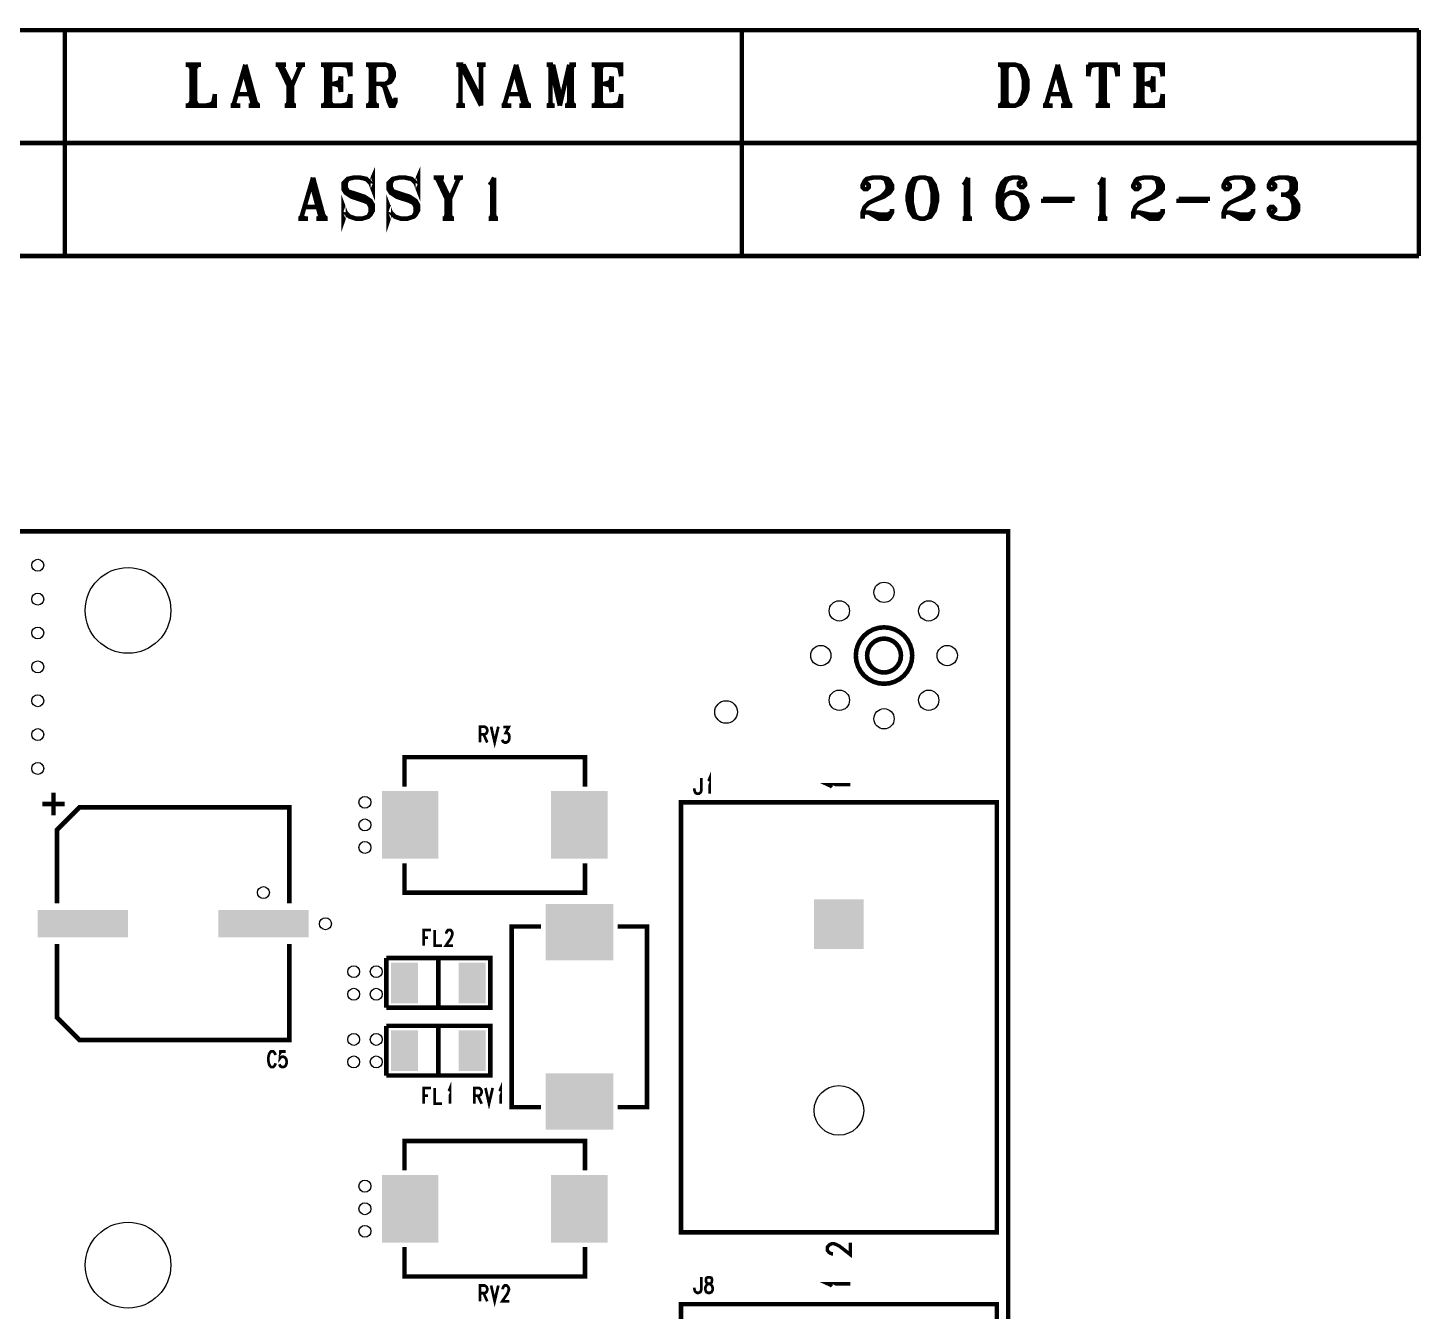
# Model space of a CAD drawing. Extents: x -8 to 142, y 0 to 126.
# Drawn here: x 80.1 to 141.8, y 69 to 125.8 of the extents above; entities that cross this region are included whole.
import ezdxf

# ---------------------------------------------------------------- set-up
doc = ezdxf.new("R2010")
doc.units = 0
doc.layers.get('0').update_dxf_attribs({"linetype": 'CONTINUOUS'})
doc.layers.add('02_ASSY1_GBR', color=6, linetype='CONTINUOUS')

# ---------------------------------------------------------------- blocks, each defined once
blk = doc.blocks.new('RECTANGLE_151')
blk.add_solid([(0.6, 0.9), (0.6, -0.9), (-0.6, 0.9), (-0.6, -0.9)])
blk = doc.blocks.new('ROUND_170')
blk.add_circle((0, 0), 0.265)
blk = doc.blocks.new('ROUND_171')
blk.add_circle((0, 0), 0.45)
blk = doc.blocks.new('ROUND_174')
blk.add_circle((0, 0), 1.9)
blk = doc.blocks.new('ROUND_175')
blk.add_circle((0, 0), 1.1)
blk = doc.blocks.new('SQUARE_176')
blk.add_solid([(1.1, 1.1), (1.1, -1.1), (-1.1, 1.1), (-1.1, -1.1)])
blk = doc.blocks.new('RECTANGLE_203')
blk.add_solid([(2, 0.6), (2, -0.6), (-2, 0.6), (-2, -0.6)])
blk = doc.blocks.new('RECTANGLE_205')
blk.add_solid([(1.25, 1.5), (1.25, -1.5), (-1.25, 1.5), (-1.25, -1.5)])
blk = doc.blocks.new('RECTANGLE_206')
blk.add_solid([(1.5, 1.25), (1.5, -1.25), (-1.5, 1.25), (-1.5, -1.25)])
blk = doc.blocks.new('ROUND_216')
blk.add_circle((0, 0), 0.5)

msp = doc.modelspace()

# ---------------------------------------------------------------- linework, layer by layer
at = {"layer": '02_ASSY1_GBR'}
for points, const_width in [([(41.7, 125.7), (141.7, 125.7)], 0.2), ([(81.7, 125.7), (81.7, 115.7)], 0.2), ([(111.7, 125.7), (111.7, 115.7)], 0.2), ([(141.7, 125.7), (141.7, 115.7)], 0.2), ([(87.05, 124.17), (87.739, 124.17)], 0.2), ([(87.128, 124.17), (87.31, 124.109)], 0.2), ([(87.219, 124.17), (87.31, 124.018)], 0.2), ([(87.31, 124.17), (87.31, 122.352)], 0.2), ([(87.388, 124.109), (87.388, 122.442)], 0.2), ([(87.479, 124.17), (87.479, 122.352)], 0.2), ([(87.57, 124.17), (87.479, 124.018)], 0.2), ([(87.648, 124.17), (87.479, 124.109)], 0.2), ([(89.7, 124.17), (89.193, 122.442)], 0.2), ([(89.7, 124.17), (90.194, 122.352)], 0.2), ([(91.05, 124.17), (91.505, 124.17)], 0.2), ([(91.115, 124.17), (91.245, 124.109)], 0.2), ([(91.18, 124.17), (91.622, 123.23), (91.622, 122.352)], 0.2), ([(91.245, 124.17), (91.687, 123.23), (91.687, 122.442)], 0.2), ([(91.297, 124.17), (91.765, 123.23), (91.765, 122.352)], 0.2), ([(91.44, 124.17), (91.297, 124.109)], 0.2), ([(92.142, 124.109), (91.765, 123.23)], 0.2), ([(91.947, 124.17), (92.35, 124.17)], 0.2), ([(92.025, 124.17), (92.142, 124.109)], 0.2), ([(92.272, 124.17), (92.142, 124.109)], 0.2), ([(93.05, 124.17), (94.35, 124.17), (94.35, 123.655)], 0.2), ([(93.128, 124.17), (93.284, 124.109)], 0.2), ([(93.206, 124.17), (93.284, 124.018)], 0.2), ([(93.284, 124.17), (93.284, 122.352)], 0.2), ([(93.362, 124.109), (93.362, 122.442)], 0.2), ([(93.453, 124.17), (93.453, 122.352)], 0.2), ([(93.531, 124.17), (93.453, 124.018)], 0.2), ([(93.609, 124.17), (93.453, 124.109)], 0.2), ([(93.934, 124.17), (94.35, 124.109)], 0.2), ([(94.103, 124.17), (94.35, 124.018)], 0.2), ([(94.181, 124.17), (94.35, 123.927)], 0.2), ([(94.259, 124.17), (94.35, 123.655)], 0.2), ([(95.05, 124.17), (95.908, 124.17), (96.129, 124.109), (96.194, 124.018), (96.272, 123.836), (96.272, 123.655), (96.194, 123.503), (96.129, 123.412), (95.908, 123.321), (95.401, 123.321)], 0.2), ([(95.115, 124.17), (95.258, 124.109)], 0.2), ([(95.193, 124.17), (95.258, 124.018)], 0.2), ([(95.258, 124.17), (95.258, 122.352)], 0.2), ([(95.336, 124.109), (95.336, 122.442)], 0.2), ([(95.401, 124.17), (95.401, 122.352)], 0.2), ([(95.479, 124.17), (95.401, 124.018)], 0.2), ([(95.544, 124.17), (95.401, 124.109)], 0.2), ([(95.908, 124.17), (96.051, 124.109), (96.129, 123.927), (96.129, 123.564), (96.051, 123.412), (95.908, 123.321)], 0.2), ([(96.129, 124.018), (96.194, 123.836), (96.194, 123.655), (96.129, 123.503)], 0.2), ([(99.05, 124.17), (99.362, 124.17)], 0.2), ([(99.102, 124.17), (99.232, 124.109)], 0.2), ([(99.232, 124.17), (99.232, 122.442)], 0.2), ([(99.232, 124.17), (100.142, 122.352)], 0.2), ([(99.31, 124.17), (100.077, 122.624)], 0.2), ([(99.362, 124.17), (100.142, 122.624)], 0.2), ([(99.96, 124.17), (100.35, 124.17)], 0.2), ([(100.025, 124.17), (100.142, 124.109)], 0.2), ([(100.285, 124.17), (100.142, 124.109)], 0.2), ([(100.142, 124.109), (100.142, 122.352)], 0.2), ([(101.7, 124.17), (101.193, 122.442)], 0.2), ([(101.7, 124.17), (102.194, 122.352)], 0.2), ([(103.05, 124.17), (103.336, 124.17)], 0.2), ([(103.102, 124.17), (103.219, 124.109)], 0.2), ([(103.219, 124.17), (103.219, 122.442)], 0.2), ([(103.219, 124.17), (103.635, 122.352)], 0.2), ([(103.284, 124.17), (103.635, 122.624)], 0.2), ([(103.336, 124.17), (103.687, 122.624)], 0.2), ([(104.051, 124.17), (103.635, 122.352)], 0.2), ([(104.051, 124.17), (104.051, 122.352)], 0.2), ([(104.051, 124.17), (104.35, 124.17)], 0.2), ([(104.103, 124.109), (104.103, 122.442)], 0.2), ([(104.168, 124.17), (104.168, 122.352)], 0.2), ([(104.22, 124.17), (104.168, 124.018)], 0.2), ([(104.285, 124.17), (104.168, 124.109)], 0.2), ([(105.05, 124.17), (106.35, 124.17), (106.35, 123.655)], 0.2), ([(105.128, 124.17), (105.284, 124.109)], 0.2), ([(105.206, 124.17), (105.284, 124.018)], 0.2), ([(105.284, 124.17), (105.284, 122.352)], 0.2), ([(105.362, 124.109), (105.362, 122.442)], 0.2), ([(105.453, 124.17), (105.453, 122.352)], 0.2), ([(105.531, 124.17), (105.453, 124.018)], 0.2), ([(105.609, 124.17), (105.453, 124.109)], 0.2), ([(105.934, 124.17), (106.35, 124.109)], 0.2), ([(106.103, 124.17), (106.35, 124.018)], 0.2), ([(106.181, 124.17), (106.35, 123.927)], 0.2), ([(106.259, 124.17), (106.35, 123.655)], 0.2), ([(123.05, 124.17), (123.804, 124.17), (124.038, 124.109), (124.194, 123.927), (124.272, 123.745), (124.35, 123.503), (124.35, 123.048), (124.272, 122.776), (124.194, 122.624), (124.038, 122.442), (123.804, 122.352), (123.05, 122.352)], 0.2), ([(123.115, 124.17), (123.271, 124.109)], 0.2), ([(123.193, 124.17), (123.271, 124.018)], 0.2), ([(123.271, 124.17), (123.271, 122.352)], 0.2), ([(123.349, 124.109), (123.349, 122.442)], 0.2), ([(123.427, 124.17), (123.427, 122.352)], 0.2), ([(123.505, 124.17), (123.427, 124.018)], 0.2), ([(123.583, 124.17), (123.427, 124.109)], 0.2), ([(123.804, 124.17), (123.96, 124.109), (124.116, 123.836), (124.194, 123.503), (124.194, 123.048), (124.116, 122.715), (123.96, 122.442), (123.804, 122.352)], 0.2), ([(125.7, 124.17), (125.193, 122.442)], 0.2), ([(125.7, 124.17), (126.194, 122.352)], 0.2), ([(127.05, 124.17), (127.05, 123.655)], 0.2), ([(127.05, 124.17), (128.35, 124.17)], 0.2), ([(127.128, 124.17), (127.05, 123.655)], 0.2), ([(127.206, 124.17), (127.05, 123.927)], 0.2), ([(127.284, 124.17), (127.05, 124.018)], 0.2), ([(127.453, 124.17), (127.05, 124.109)], 0.2), ([(127.609, 124.17), (127.609, 122.352)], 0.2), ([(127.7, 124.109), (127.7, 122.442)], 0.2), ([(127.778, 124.17), (127.778, 122.352)], 0.2), ([(127.934, 124.17), (128.35, 124.109)], 0.2), ([(128.103, 124.17), (128.35, 124.018)], 0.2), ([(128.181, 124.17), (128.35, 123.927)], 0.2), ([(128.259, 124.17), (128.35, 123.655)], 0.2), ([(128.35, 124.17), (128.35, 123.655)], 0.2), ([(129.05, 124.17), (130.35, 124.17), (130.35, 123.655)], 0.2), ([(129.128, 124.17), (129.284, 124.109)], 0.2), ([(129.206, 124.17), (129.284, 124.018)], 0.2), ([(129.284, 124.17), (129.284, 122.352)], 0.2), ([(129.362, 124.109), (129.362, 122.442)], 0.2), ([(129.453, 124.17), (129.453, 122.352)], 0.2), ([(129.531, 124.17), (129.453, 124.018)], 0.2), ([(129.609, 124.17), (129.453, 124.109)], 0.2), ([(129.934, 124.17), (130.35, 124.109)], 0.2), ([(130.103, 124.17), (130.35, 124.018)], 0.2), ([(130.181, 124.17), (130.35, 123.927)], 0.2), ([(130.259, 124.17), (130.35, 123.655)], 0.2), ([(89.622, 123.927), (90.051, 122.352)], 0.2), ([(89.7, 123.927), (90.129, 122.352)], 0.2), ([(93.934, 123.412), (93.609, 123.321), (93.934, 123.23)], 0.2), ([(93.934, 123.503), (93.778, 123.321), (93.934, 123.139)], 0.2), ([(93.934, 123.655), (93.856, 123.321), (93.934, 122.958)], 0.2), ([(93.934, 123.655), (93.934, 122.958)], 0.2), ([(101.622, 123.927), (102.051, 122.352)], 0.2), ([(101.7, 123.927), (102.129, 122.352)], 0.2), ([(105.934, 123.412), (105.609, 123.321), (105.934, 123.23)], 0.2), ([(105.934, 123.503), (105.778, 123.321), (105.934, 123.139)], 0.2), ([(105.934, 123.655), (105.856, 123.321), (105.934, 122.958)], 0.2), ([(105.934, 123.655), (105.934, 122.958)], 0.2), ([(124.116, 123.927), (124.194, 123.745), (124.272, 123.503), (124.272, 123.048), (124.194, 122.776), (124.116, 122.624)], 0.2), ([(125.622, 123.927), (126.051, 122.352)], 0.2), ([(125.7, 123.927), (126.129, 122.352)], 0.2), ([(129.934, 123.412), (129.609, 123.321), (129.934, 123.23)], 0.2), ([(129.934, 123.503), (129.778, 123.321), (129.934, 123.139)], 0.2), ([(129.934, 123.655), (129.856, 123.321), (129.934, 122.958)], 0.2), ([(129.934, 123.655), (129.934, 122.958)], 0.2), ([(87.05, 122.352), (88.35, 122.352), (88.35, 122.867)], 0.2), ([(88.259, 122.352), (88.35, 122.867)], 0.2), ([(89.336, 122.867), (89.986, 122.867)], 0.2), ([(93.05, 122.352), (94.35, 122.352), (94.35, 122.867)], 0.2), ([(93.453, 123.321), (93.934, 123.321)], 0.2), ([(94.259, 122.352), (94.35, 122.867)], 0.2), ([(95.687, 123.321), (95.843, 123.23), (95.908, 123.048), (96.051, 122.533), (96.129, 122.352), (96.272, 122.352), (96.35, 122.533), (96.35, 122.715)], 0.2), ([(95.843, 123.23), (95.908, 123.139), (96.129, 122.624), (96.194, 122.533), (96.272, 122.533), (96.35, 122.624)], 0.2), ([(101.336, 122.867), (101.986, 122.867)], 0.2), ([(105.05, 122.352), (106.35, 122.352), (106.35, 122.867)], 0.2), ([(105.453, 123.321), (105.934, 123.321)], 0.2), ([(106.259, 122.352), (106.35, 122.867)], 0.2), ([(125.336, 122.867), (125.986, 122.867)], 0.2), ([(129.05, 122.352), (130.35, 122.352), (130.35, 122.867)], 0.2), ([(129.453, 123.321), (129.934, 123.321)], 0.2), ([(130.259, 122.352), (130.35, 122.867)], 0.2), ([(87.31, 122.442), (87.128, 122.352)], 0.2), ([(87.31, 122.533), (87.219, 122.352)], 0.2), ([(87.479, 122.533), (87.57, 122.352)], 0.2), ([(87.479, 122.442), (87.648, 122.352)], 0.2), ([(87.908, 122.352), (88.35, 122.442)], 0.2), ([(88.077, 122.352), (88.35, 122.533)], 0.2), ([(88.168, 122.352), (88.35, 122.624)], 0.2), ([(89.05, 122.352), (89.479, 122.352)], 0.2), ([(89.193, 122.442), (89.115, 122.352)], 0.2), ([(89.193, 122.442), (89.336, 122.352)], 0.2), ([(89.843, 122.352), (90.35, 122.352)], 0.2), ([(90.051, 122.442), (89.908, 122.352)], 0.2), ([(90.051, 122.533), (89.986, 122.352)], 0.2), ([(90.129, 122.533), (90.272, 122.352)], 0.2), ([(91.44, 122.352), (91.947, 122.352)], 0.2), ([(91.622, 122.442), (91.505, 122.352)], 0.2), ([(91.622, 122.533), (91.557, 122.352)], 0.2), ([(91.765, 122.533), (91.817, 122.352)], 0.2), ([(91.765, 122.442), (91.882, 122.352)], 0.2), ([(93.284, 122.442), (93.128, 122.352)], 0.2), ([(93.284, 122.533), (93.206, 122.352)], 0.2), ([(93.453, 122.533), (93.531, 122.352)], 0.2), ([(93.453, 122.442), (93.609, 122.352)], 0.2), ([(93.934, 122.352), (94.35, 122.442)], 0.2), ([(94.103, 122.352), (94.35, 122.533)], 0.2), ([(94.181, 122.352), (94.35, 122.624)], 0.2), ([(95.05, 122.352), (95.622, 122.352)], 0.2), ([(95.258, 122.442), (95.115, 122.352)], 0.2), ([(95.258, 122.533), (95.193, 122.352)], 0.2), ([(95.401, 122.533), (95.479, 122.352)], 0.2), ([(95.401, 122.442), (95.544, 122.352)], 0.2), ([(96.051, 122.715), (96.129, 122.533), (96.194, 122.442), (96.272, 122.442)], 0.2), ([(99.05, 122.352), (99.427, 122.352)], 0.2), ([(99.232, 122.442), (99.102, 122.352)], 0.2), ([(99.232, 122.442), (99.362, 122.352)], 0.2), ([(101.05, 122.352), (101.479, 122.352)], 0.2), ([(101.193, 122.442), (101.115, 122.352)], 0.2), ([(101.193, 122.442), (101.336, 122.352)], 0.2), ([(101.843, 122.352), (102.35, 122.352)], 0.2), ([(102.051, 122.442), (101.908, 122.352)], 0.2), ([(102.051, 122.533), (101.986, 122.352)], 0.2), ([(102.129, 122.533), (102.272, 122.352)], 0.2), ([(103.05, 122.352), (103.401, 122.352)], 0.2), ([(103.219, 122.442), (103.102, 122.352)], 0.2), ([(103.219, 122.442), (103.336, 122.352)], 0.2), ([(103.869, 122.352), (104.35, 122.352)], 0.2), ([(104.051, 122.442), (103.934, 122.352)], 0.2), ([(104.051, 122.533), (103.986, 122.352)], 0.2), ([(104.168, 122.533), (104.22, 122.352)], 0.2), ([(104.168, 122.442), (104.285, 122.352)], 0.2), ([(105.284, 122.442), (105.128, 122.352)], 0.2), ([(105.284, 122.533), (105.206, 122.352)], 0.2), ([(105.453, 122.533), (105.531, 122.352)], 0.2), ([(105.453, 122.442), (105.609, 122.352)], 0.2), ([(105.934, 122.352), (106.35, 122.442)], 0.2), ([(106.103, 122.352), (106.35, 122.533)], 0.2), ([(106.181, 122.352), (106.35, 122.624)], 0.2), ([(123.271, 122.442), (123.115, 122.352)], 0.2), ([(123.271, 122.533), (123.193, 122.352)], 0.2), ([(123.427, 122.533), (123.505, 122.352)], 0.2), ([(123.427, 122.442), (123.583, 122.352)], 0.2), ([(125.05, 122.352), (125.479, 122.352)], 0.2), ([(125.193, 122.442), (125.115, 122.352)], 0.2), ([(125.193, 122.442), (125.336, 122.352)], 0.2), ([(125.843, 122.352), (126.35, 122.352)], 0.2), ([(126.051, 122.442), (125.908, 122.352)], 0.2), ([(126.051, 122.533), (125.986, 122.352)], 0.2), ([(126.129, 122.533), (126.272, 122.352)], 0.2), ([(127.375, 122.352), (128.012, 122.352)], 0.2), ([(127.609, 122.442), (127.453, 122.352)], 0.2), ([(127.609, 122.533), (127.531, 122.352)], 0.2), ([(127.778, 122.533), (127.856, 122.352)], 0.2), ([(127.778, 122.442), (127.934, 122.352)], 0.2), ([(129.284, 122.442), (129.128, 122.352)], 0.2), ([(129.284, 122.533), (129.206, 122.352)], 0.2), ([(129.453, 122.533), (129.531, 122.352)], 0.2), ([(129.453, 122.442), (129.609, 122.352)], 0.2), ([(129.934, 122.352), (130.35, 122.442)], 0.2), ([(130.103, 122.352), (130.35, 122.533)], 0.2), ([(130.181, 122.352), (130.35, 122.624)], 0.2), ([(41.7, 120.7), (141.7, 120.7)], 0.2), ([(92.7, 119.17), (92.193, 117.442)], 0.2), ([(92.7, 119.17), (93.194, 117.352)], 0.2), ([(95.246, 118.927), (95.35, 119.17), (95.35, 118.655), (95.246, 118.927), (95.064, 119.109), (94.778, 119.17), (94.505, 119.17), (94.232, 119.109), (94.05, 118.927), (94.05, 118.655), (94.141, 118.503), (94.414, 118.321), (94.973, 118.139), (95.155, 118.048), (95.246, 117.867), (95.246, 117.624), (95.155, 117.442)], 0.2), ([(94.232, 119.109), (94.141, 118.927), (94.141, 118.745), (94.232, 118.564), (94.414, 118.503), (94.973, 118.321), (95.246, 118.139), (95.35, 117.958), (95.35, 117.715), (95.246, 117.533), (95.155, 117.442), (94.882, 117.352), (94.596, 117.352), (94.323, 117.442), (94.141, 117.624), (94.05, 117.867), (94.05, 117.352), (94.141, 117.624)], 0.2), ([(97.246, 118.927), (97.35, 119.17), (97.35, 118.655), (97.246, 118.927), (97.064, 119.109), (96.778, 119.17), (96.505, 119.17), (96.232, 119.109), (96.05, 118.927), (96.05, 118.655), (96.141, 118.503), (96.414, 118.321), (96.973, 118.139), (97.155, 118.048), (97.246, 117.867), (97.246, 117.624), (97.155, 117.442)], 0.2), ([(96.232, 119.109), (96.141, 118.927), (96.141, 118.745), (96.232, 118.564), (96.414, 118.503), (96.973, 118.321), (97.246, 118.139), (97.35, 117.958), (97.35, 117.715), (97.246, 117.533), (97.155, 117.442), (96.882, 117.352), (96.596, 117.352), (96.323, 117.442), (96.141, 117.624), (96.05, 117.867), (96.05, 117.352), (96.141, 117.624)], 0.2), ([(98.05, 119.17), (98.505, 119.17)], 0.2), ([(98.115, 119.17), (98.245, 119.109)], 0.2), ([(98.18, 119.17), (98.622, 118.23), (98.622, 117.352)], 0.2), ([(98.245, 119.17), (98.687, 118.23), (98.687, 117.442)], 0.2), ([(98.297, 119.17), (98.765, 118.23), (98.765, 117.352)], 0.2), ([(98.44, 119.17), (98.297, 119.109)], 0.2), ([(99.142, 119.109), (98.765, 118.23)], 0.2), ([(98.947, 119.17), (99.35, 119.17)], 0.2), ([(99.025, 119.17), (99.142, 119.109)], 0.2), ([(99.272, 119.17), (99.142, 119.109)], 0.2), ([(100.726, 119.17), (100.596, 118.927), (100.518, 118.836)], 0.2), ([(100.726, 119.17), (100.726, 117.352)], 0.2), ([(117.141, 118.927), (117.232, 118.927), (117.323, 118.836), (117.323, 118.745), (117.232, 118.655), (117.141, 118.655), (117.05, 118.745), (117.05, 118.836), (117.141, 119.018), (117.232, 119.109), (117.505, 119.17), (117.882, 119.17), (118.155, 119.109), (118.246, 119.018), (118.35, 118.836), (118.35, 118.655), (118.246, 118.503), (117.973, 118.321), (117.505, 118.139), (117.323, 118.048), (117.141, 117.867), (117.05, 117.624), (117.05, 117.352)], 0.2), ([(117.882, 119.17), (118.064, 119.109), (118.155, 118.836), (118.155, 118.655), (118.064, 118.503), (117.882, 118.321), (117.505, 118.139)], 0.2), ([(119.596, 119.17), (119.323, 119.109), (119.141, 118.836), (119.05, 118.412), (119.05, 118.139), (119.141, 117.715), (119.323, 117.442), (119.596, 117.352), (119.791, 117.352), (120.064, 117.442), (120.246, 117.715), (120.35, 118.139), (120.35, 118.412), (120.246, 118.836), (120.064, 119.109), (119.791, 119.17), (119.596, 119.17)], 0.2), ([(119.596, 119.17), (119.414, 119.109), (119.323, 118.927), (119.232, 118.503), (119.232, 118.048), (119.323, 117.624), (119.414, 117.442), (119.596, 117.352)], 0.2), ([(119.791, 117.352), (119.973, 117.442), (120.064, 117.624), (120.155, 118.048), (120.155, 118.503), (120.064, 118.927), (119.973, 119.109), (119.791, 119.17)], 0.2), ([(121.726, 119.17), (121.596, 118.927), (121.518, 118.836)], 0.2), ([(121.726, 119.17), (121.726, 117.352)], 0.2), ([(124.155, 119.018), (124.064, 119.018), (123.973, 118.927), (123.973, 118.836), (124.064, 118.745), (124.155, 118.745), (124.246, 118.836), (124.246, 118.927), (124.155, 119.109), (123.973, 119.17), (123.7, 119.17), (123.414, 119.109), (123.232, 118.927), (123.141, 118.745), (123.05, 118.412), (123.05, 117.867), (123.141, 117.624), (123.323, 117.442), (123.596, 117.352), (123.791, 117.352), (124.064, 117.442), (124.246, 117.624), (124.35, 117.867), (124.35, 117.958), (124.246, 118.23), (124.064, 118.412), (123.791, 118.503), (123.596, 118.503), (123.414, 118.412), (123.323, 118.321), (123.232, 118.139)], 0.2), ([(123.7, 119.17), (123.505, 119.109), (123.414, 119.018), (123.323, 118.836), (123.232, 118.503), (123.232, 117.867), (123.323, 117.624), (123.414, 117.442), (123.596, 117.352)], 0.2), ([(127.726, 119.17), (127.596, 118.927), (127.518, 118.836)], 0.2), ([(127.726, 119.17), (127.726, 117.352)], 0.2), ([(129.141, 118.927), (129.232, 118.927), (129.323, 118.836), (129.323, 118.745), (129.232, 118.655), (129.141, 118.655), (129.05, 118.745), (129.05, 118.836), (129.141, 119.018), (129.232, 119.109), (129.505, 119.17), (129.882, 119.17), (130.155, 119.109), (130.246, 119.018), (130.35, 118.836), (130.35, 118.655), (130.246, 118.503), (129.973, 118.321), (129.505, 118.139), (129.323, 118.048), (129.141, 117.867), (129.05, 117.624), (129.05, 117.352)], 0.2), ([(129.882, 119.17), (130.064, 119.109), (130.155, 118.836), (130.155, 118.655), (130.064, 118.503), (129.882, 118.321), (129.505, 118.139)], 0.2), ([(133.141, 118.927), (133.232, 118.927), (133.323, 118.836), (133.323, 118.745), (133.232, 118.655), (133.141, 118.655), (133.05, 118.745), (133.05, 118.836), (133.141, 119.018), (133.232, 119.109), (133.505, 119.17), (133.882, 119.17), (134.155, 119.109), (134.246, 119.018), (134.35, 118.836), (134.35, 118.655), (134.246, 118.503), (133.973, 118.321), (133.505, 118.139), (133.323, 118.048), (133.141, 117.867), (133.05, 117.624), (133.05, 117.352)], 0.2), ([(133.882, 119.17), (134.064, 119.109), (134.155, 118.836), (134.155, 118.655), (134.064, 118.503), (133.882, 118.321), (133.505, 118.139)], 0.2), ([(135.141, 118.927), (135.232, 118.927), (135.323, 118.836), (135.323, 118.745), (135.232, 118.655), (135.141, 118.655), (135.05, 118.745), (135.05, 118.836), (135.141, 119.018), (135.232, 119.109), (135.505, 119.17), (135.882, 119.17), (136.155, 119.109), (136.246, 118.927), (136.246, 118.655), (136.155, 118.503), (135.882, 118.412)], 0.2), ([(135.791, 119.17), (135.973, 119.109), (136.064, 118.927), (136.064, 118.655), (135.973, 118.503), (135.791, 118.412)], 0.2), ([(136.064, 119.109), (136.155, 118.927), (136.155, 118.655), (136.064, 118.503)], 0.2), ([(92.622, 118.927), (93.051, 117.352)], 0.2), ([(92.7, 118.927), (93.129, 117.352)], 0.2), ([(94.141, 118.655), (94.232, 118.503), (94.414, 118.412), (94.973, 118.23), (95.155, 118.139), (95.246, 117.958)], 0.2), ([(96.141, 118.655), (96.232, 118.503), (96.414, 118.412), (96.973, 118.23), (97.155, 118.139), (97.246, 117.958)], 0.2), ([(100.635, 119.018), (100.635, 117.352)], 0.2), ([(100.687, 119.018), (100.687, 117.442)], 0.2), ([(117.141, 118.836), (117.141, 118.745), (117.232, 118.745), (117.232, 118.836), (117.141, 118.836)], 0.2), ([(118.155, 119.018), (118.246, 118.836), (118.246, 118.655), (118.155, 118.503)], 0.2), ([(119.323, 119.018), (119.232, 118.836), (119.141, 118.503), (119.141, 118.048), (119.232, 117.715), (119.323, 117.533)], 0.2), ([(120.064, 117.533), (120.155, 117.715), (120.246, 118.048), (120.246, 118.503), (120.155, 118.836), (120.064, 119.018)], 0.2), ([(121.635, 119.018), (121.635, 117.352)], 0.2), ([(121.687, 119.018), (121.687, 117.442)], 0.2), ([(123.323, 118.927), (123.232, 118.745), (123.141, 118.412), (123.141, 117.867), (123.232, 117.624), (123.323, 117.533)], 0.2), ([(123.791, 117.352), (123.973, 117.442), (124.064, 117.533), (124.155, 117.776), (124.155, 118.048), (124.064, 118.321), (123.973, 118.412), (123.791, 118.503)], 0.2), ([(124.064, 118.927), (124.064, 118.836), (124.155, 118.836), (124.155, 118.927), (124.064, 118.927)], 0.2), ([(127.635, 119.018), (127.635, 117.352)], 0.2), ([(127.687, 119.018), (127.687, 117.442)], 0.2), ([(129.141, 118.836), (129.141, 118.745), (129.232, 118.745), (129.232, 118.836), (129.141, 118.836)], 0.2), ([(130.155, 119.018), (130.246, 118.836), (130.246, 118.655), (130.155, 118.503)], 0.2), ([(133.141, 118.836), (133.141, 118.745), (133.232, 118.745), (133.232, 118.836), (133.141, 118.836)], 0.2), ([(134.155, 119.018), (134.246, 118.836), (134.246, 118.655), (134.155, 118.503)], 0.2), ([(135.141, 118.836), (135.141, 118.745), (135.232, 118.745), (135.232, 118.836), (135.141, 118.836)], 0.2), ([(92.336, 117.867), (92.986, 117.867)], 0.2), ([(124.155, 117.624), (124.246, 117.776), (124.246, 118.048), (124.155, 118.23)], 0.2), ([(125.05, 118.23), (126.35, 118.23), (126.35, 118.139)], 0.2), ([(125.05, 118.23), (125.05, 118.139), (126.35, 118.139)], 0.2), ([(131.05, 118.23), (132.35, 118.23), (132.35, 118.139)], 0.2), ([(131.05, 118.23), (131.05, 118.139), (132.35, 118.139)], 0.2), ([(135.596, 118.412), (135.882, 118.412), (136.064, 118.321), (136.246, 118.139), (136.35, 117.958), (136.35, 117.715), (136.246, 117.533), (136.155, 117.442), (135.882, 117.352), (135.505, 117.352), (135.232, 117.442), (135.141, 117.533), (135.05, 117.715), (135.05, 117.776), (135.141, 117.867), (135.232, 117.867), (135.323, 117.776), (135.323, 117.715), (135.232, 117.624), (135.141, 117.624)], 0.2), ([(135.791, 118.412), (135.973, 118.321), (136.064, 118.23), (136.155, 117.958), (136.155, 117.715), (136.064, 117.442), (135.882, 117.352)], 0.2), ([(136.155, 118.139), (136.246, 117.958), (136.246, 117.715), (136.155, 117.533)], 0.2), ([(92.05, 117.352), (92.479, 117.352)], 0.2), ([(92.193, 117.442), (92.115, 117.352)], 0.2), ([(92.193, 117.442), (92.336, 117.352)], 0.2), ([(92.843, 117.352), (93.35, 117.352)], 0.2), ([(93.051, 117.442), (92.908, 117.352)], 0.2), ([(93.051, 117.533), (92.986, 117.352)], 0.2), ([(93.129, 117.533), (93.272, 117.352)], 0.2), ([(98.44, 117.352), (98.947, 117.352)], 0.2), ([(98.622, 117.442), (98.505, 117.352)], 0.2), ([(98.622, 117.533), (98.557, 117.352)], 0.2), ([(98.765, 117.533), (98.817, 117.352)], 0.2), ([(98.765, 117.442), (98.882, 117.352)], 0.2), ([(100.479, 117.352), (100.895, 117.352)], 0.2), ([(100.635, 117.442), (100.557, 117.352)], 0.2), ([(100.635, 117.533), (100.596, 117.352)], 0.2), ([(100.726, 117.533), (100.765, 117.352)], 0.2), ([(100.726, 117.442), (100.804, 117.352)], 0.2), ([(117.05, 117.533), (117.141, 117.624), (117.323, 117.624), (117.778, 117.533), (118.155, 117.533), (118.35, 117.624)], 0.2), ([(117.323, 117.624), (117.778, 117.352), (118.155, 117.352), (118.246, 117.442), (118.35, 117.624), (118.35, 117.776)], 0.2), ([(117.323, 117.624), (117.778, 117.442), (118.155, 117.442), (118.246, 117.533)], 0.2), ([(121.479, 117.352), (121.895, 117.352)], 0.2), ([(121.635, 117.442), (121.557, 117.352)], 0.2), ([(121.635, 117.533), (121.596, 117.352)], 0.2), ([(121.726, 117.533), (121.765, 117.352)], 0.2), ([(121.726, 117.442), (121.804, 117.352)], 0.2), ([(127.479, 117.352), (127.895, 117.352)], 0.2), ([(127.635, 117.442), (127.557, 117.352)], 0.2), ([(127.635, 117.533), (127.596, 117.352)], 0.2), ([(127.726, 117.533), (127.765, 117.352)], 0.2), ([(127.726, 117.442), (127.804, 117.352)], 0.2), ([(129.05, 117.533), (129.141, 117.624), (129.323, 117.624), (129.778, 117.533), (130.155, 117.533), (130.35, 117.624)], 0.2), ([(129.323, 117.624), (129.778, 117.352), (130.155, 117.352), (130.246, 117.442), (130.35, 117.624), (130.35, 117.776)], 0.2), ([(129.323, 117.624), (129.778, 117.442), (130.155, 117.442), (130.246, 117.533)], 0.2), ([(133.05, 117.533), (133.141, 117.624), (133.323, 117.624), (133.778, 117.533), (134.155, 117.533), (134.35, 117.624)], 0.2), ([(133.323, 117.624), (133.778, 117.352), (134.155, 117.352), (134.246, 117.442), (134.35, 117.624), (134.35, 117.776)], 0.2), ([(133.323, 117.624), (133.778, 117.442), (134.155, 117.442), (134.246, 117.533)], 0.2), ([(135.141, 117.776), (135.141, 117.715), (135.232, 117.715), (135.232, 117.776), (135.141, 117.776)], 0.2), ([(141.7, 115.7), (41.7, 115.7)], 0.2), ([(0, 0), (123.5, 0), (123.5, 103.5), (0, 103.5), (0, 0)], 0.2032), ([(116.75, 98), (116.774, 97.756), (116.845, 97.522), (116.961, 97.306), (117.116, 97.116), (117.306, 96.961), (117.522, 96.845), (117.756, 96.774), (118, 96.75), (118.244, 96.774), (118.478, 96.845), (118.694, 96.961), (118.884, 97.116), (119.039, 97.306), (119.155, 97.522), (119.226, 97.756), (119.25, 98), (119.226, 98.244), (119.155, 98.478), (119.039, 98.694), (118.884, 98.884), (118.694, 99.039), (118.478, 99.155), (118.244, 99.226), (118, 99.25), (117.756, 99.226), (117.522, 99.155), (117.306, 99.039), (117.116, 98.884), (116.961, 98.694), (116.845, 98.478), (116.774, 98.244), (116.75, 98)], 0.2032), ([(117.25, 98), (117.264, 97.854), (117.307, 97.713), (117.376, 97.583), (117.47, 97.47), (117.583, 97.376), (117.713, 97.307), (117.854, 97.264), (118, 97.25), (118.146, 97.264), (118.287, 97.307), (118.417, 97.376), (118.53, 97.47), (118.624, 97.583), (118.693, 97.713), (118.736, 97.854), (118.75, 98), (118.736, 98.146), (118.693, 98.287), (118.624, 98.417), (118.53, 98.53), (118.417, 98.624), (118.287, 98.693), (118.146, 98.736), (118, 98.75), (117.854, 98.736), (117.713, 98.693), (117.583, 98.624), (117.47, 98.53), (117.376, 98.417), (117.307, 98.287), (117.264, 98.146), (117.25, 98)], 0.2032), ([(100.101, 94.15), (100.101, 94.85), (100.305, 94.85), (100.371, 94.808), (100.394, 94.776), (100.419, 94.712), (100.419, 94.648), (100.394, 94.585), (100.371, 94.542), (100.305, 94.511), (100.101, 94.511)], 0.12), ([(100.257, 94.511), (100.419, 94.15)], 0.12), ([(100.591, 94.85), (100.747, 94.15), (100.909, 94.85)], 0.12), ([(101.125, 94.839), (101.374, 94.839), (101.237, 94.574), (101.307, 94.574), (101.351, 94.542), (101.374, 94.511), (101.399, 94.415), (101.399, 94.341), (101.374, 94.245), (101.329, 94.182), (101.262, 94.15), (101.192, 94.15), (101.125, 94.182), (101.103, 94.214), (101.081, 94.277)], 0.12), ([(104.75, 92.2), (104.75, 93.5), (96.75, 93.5), (96.75, 92.2)], 0.2032), ([(109.911, 92.58), (109.911, 92.05), (109.879, 91.944), (109.847, 91.912), (109.787, 91.88), (109.72, 91.88), (109.659, 91.912), (109.628, 91.944), (109.596, 92.05), (109.596, 92.113)], 0.12), ([(110.21, 92.442), (110.235, 92.474), (110.274, 92.569), (110.274, 91.88)], 0.12), ([(81.2, 90.925), (81.2, 91.925)], 0.2032), ([(115.692, 92.172), (115.646, 92.214), (115.507, 92.278), (116.508, 92.278)], 0.1524), ([(80.7, 91.425), (81.7, 91.425)], 0.2032), ([(81.35, 87.025), (81.35, 90.275), (82.35, 91.275), (91.65, 91.275), (91.65, 87.025)], 0.2032), ([(123, 91.505), (109, 91.505), (109, 72.455), (123, 72.455), (123, 91.505)], 0.2032), ([(104.75, 88.8), (104.75, 87.5), (96.75, 87.5), (96.75, 88.8)], 0.2032), ([(97.919, 85.85), (97.601, 85.85), (97.601, 85.15)], 0.12), ([(98.091, 85.85), (98.091, 85.15), (98.409, 85.15)], 0.12), ([(98.603, 85.68), (98.603, 85.712), (98.625, 85.776), (98.648, 85.808), (98.692, 85.85), (98.785, 85.85), (98.829, 85.808), (98.851, 85.776), (98.874, 85.712), (98.874, 85.648), (98.851, 85.585), (98.807, 85.479), (98.581, 85.15), (98.899, 85.15)], 0.12), ([(102.8, 78), (101.5, 78), (101.5, 86), (102.8, 86)], 0.2032), ([(106.2, 78), (107.5, 78), (107.5, 86), (106.2, 86)], 0.2032), ([(81.35, 85.225), (81.35, 81.975), (82.35, 80.975), (91.65, 80.975), (91.65, 85.225)], 0.2032), ([(97.601, 85.511), (97.795, 85.511)], 0.12), ([(95.95, 82.4), (100.55, 82.4), (100.55, 84.6), (95.95, 84.6)], 0.2032), ([(95.95, 84.6), (95.95, 82.4)], 0.2032), ([(98.25, 82.4), (98.25, 84.6)], 0.2032), ([(95.95, 79.4), (100.55, 79.4), (100.55, 81.6), (95.95, 81.6)], 0.2032), ([(95.95, 81.6), (95.95, 79.4)], 0.2032), ([(98.25, 79.4), (98.25, 81.6)], 0.2032), ([(91.039, 80.305), (91.017, 80.369), (90.972, 80.433), (90.931, 80.475), (90.845, 80.475), (90.804, 80.433), (90.762, 80.369), (90.74, 80.305), (90.721, 80.21), (90.721, 80.04), (90.74, 79.945), (90.762, 79.87), (90.804, 79.807), (90.845, 79.775), (90.931, 79.775), (90.972, 79.807), (91.017, 79.87), (91.039, 79.945)], 0.12), ([(91.481, 80.464), (91.255, 80.464), (91.233, 80.167), (91.255, 80.199), (91.322, 80.231), (91.389, 80.231), (91.459, 80.199), (91.504, 80.136), (91.529, 80.04), (91.529, 79.966), (91.504, 79.87), (91.459, 79.807), (91.389, 79.775), (91.322, 79.775), (91.255, 79.807), (91.233, 79.839), (91.211, 79.902)], 0.12), ([(98.705, 78.712), (98.73, 78.744), (98.769, 78.839), (98.769, 78.15)], 0.12), ([(100.955, 78.712), (100.98, 78.744), (101.019, 78.839), (101.019, 78.15)], 0.12), ([(97.919, 78.85), (97.601, 78.85), (97.601, 78.15)], 0.12), ([(97.601, 78.511), (97.795, 78.511)], 0.12), ([(98.091, 78.85), (98.091, 78.15), (98.409, 78.15)], 0.12), ([(99.851, 78.15), (99.851, 78.85), (100.055, 78.85), (100.121, 78.808), (100.144, 78.776), (100.169, 78.712), (100.169, 78.648), (100.144, 78.585), (100.121, 78.542), (100.055, 78.511), (99.851, 78.511)], 0.12), ([(100.007, 78.511), (100.169, 78.15)], 0.12), ([(100.341, 78.85), (100.497, 78.15), (100.659, 78.85)], 0.12), ([(104.75, 75.2), (104.75, 76.5), (96.75, 76.5), (96.75, 75.2)], 0.2032), ([(104.75, 71.8), (104.75, 70.5), (96.75, 70.5), (96.75, 71.8)], 0.2032), ([(115.738, 71.503), (115.692, 71.503), (115.6, 71.54), (115.554, 71.577), (115.492, 71.651), (115.492, 71.804), (115.554, 71.878), (115.6, 71.915), (115.692, 71.952), (115.784, 71.952), (115.877, 71.915), (116.031, 71.841), (116.508, 71.466), (116.508, 71.994)], 0.1524), ([(109.911, 70.475), (109.911, 69.945), (109.879, 69.839), (109.847, 69.807), (109.787, 69.775), (109.72, 69.775), (109.659, 69.807), (109.628, 69.839), (109.596, 69.945), (109.596, 70.008)], 0.12), ([(110.197, 70.464), (110.13, 70.433), (110.108, 70.369), (110.108, 70.305), (110.13, 70.231), (110.175, 70.199), (110.267, 70.167), (110.334, 70.136), (110.379, 70.072), (110.404, 70.008), (110.404, 69.902), (110.379, 69.839), (110.356, 69.807), (110.29, 69.775), (110.197, 69.775), (110.13, 69.807), (110.108, 69.839), (110.086, 69.902), (110.086, 70.008), (110.108, 70.072), (110.153, 70.136), (110.22, 70.167), (110.312, 70.199), (110.356, 70.231), (110.379, 70.305), (110.379, 70.369), (110.356, 70.433), (110.29, 70.464), (110.197, 70.464)], 0.12), ([(100.101, 69.4), (100.101, 70.1), (100.305, 70.1), (100.371, 70.058), (100.394, 70.026), (100.419, 69.962), (100.419, 69.898), (100.394, 69.835), (100.371, 69.792), (100.305, 69.761), (100.101, 69.761)], 0.12), ([(100.257, 69.761), (100.419, 69.4)], 0.12), ([(100.591, 70.1), (100.747, 69.4), (100.909, 70.1)], 0.12), ([(101.103, 69.93), (101.103, 69.962), (101.125, 70.026), (101.148, 70.058), (101.192, 70.1), (101.285, 70.1), (101.329, 70.058), (101.351, 70.026), (101.374, 69.962), (101.374, 69.898), (101.351, 69.835), (101.307, 69.729), (101.081, 69.4), (101.399, 69.4)], 0.12), ([(115.692, 70.067), (115.646, 70.109), (115.507, 70.173), (116.508, 70.173)], 0.1524), ([(123, 69.275), (109, 69.275), (109, 41.975), (123, 41.975), (123, 69.275)], 0.2032)]:
    msp.add_lwpolyline(points, dxfattribs=dict(at, const_width=const_width))

# ---------------------------------------------------------------- block references
for name, p in [('ROUND_170', (80.5, 102)), ('ROUND_174', (84.5, 100)), ('ROUND_171', (118, 100.8)), ('ROUND_170', (80.5, 100.5)), ('ROUND_171', (116.02, 99.98)), ('ROUND_171', (119.98, 99.98)), ('ROUND_170', (80.5, 99)), ('ROUND_171', (115.2, 98)), ('ROUND_171', (120.8, 98)), ('ROUND_170', (80.5, 97.5)), ('ROUND_171', (116.02, 96.02)), ('ROUND_171', (119.98, 96.02)), ('ROUND_170', (80.5, 96)), ('ROUND_216', (111, 95.5)), ('ROUND_171', (118, 95.2)), ('ROUND_170', (80.5, 94.5)), ('ROUND_170', (80.5, 93)), ('RECTANGLE_205', (97, 90.5)), ('RECTANGLE_205', (104.5, 90.5)), ('ROUND_170', (95, 91.5)), ('ROUND_170', (95, 90.5)), ('ROUND_170', (95, 89.5)), ('ROUND_170', (90.5, 87.5)), ('SQUARE_176', (116, 86.105)), ('RECTANGLE_203', (82.5, 86.125)), ('RECTANGLE_203', (90.5, 86.125)), ('RECTANGLE_206', (104.5, 85.75)), ('ROUND_170', (93.25, 86.125)), ('ROUND_170', (94.5, 84)), ('ROUND_170', (95.5, 84)), ('RECTANGLE_151', (96.75, 83.5)), ('RECTANGLE_151', (99.75, 83.5)), ('ROUND_170', (94.5, 83)), ('ROUND_170', (95.5, 83)), ('ROUND_170', (94.5, 81)), ('ROUND_170', (95.5, 81)), ('RECTANGLE_151', (96.75, 80.5)), ('RECTANGLE_151', (99.75, 80.5)), ('ROUND_170', (94.5, 80)), ('ROUND_170', (95.5, 80)), ('RECTANGLE_206', (104.5, 78.25)), ('ROUND_175', (116, 77.855)), ('ROUND_170', (95, 74.5)), ('RECTANGLE_205', (97, 73.5)), ('RECTANGLE_205', (104.5, 73.5)), ('ROUND_170', (95, 73.5)), ('ROUND_174', (84.5, 71)), ('ROUND_170', (95, 72.5))]:
    msp.add_blockref(name, p, dxfattribs=at)

doc.saveas('drawing.dxf')
